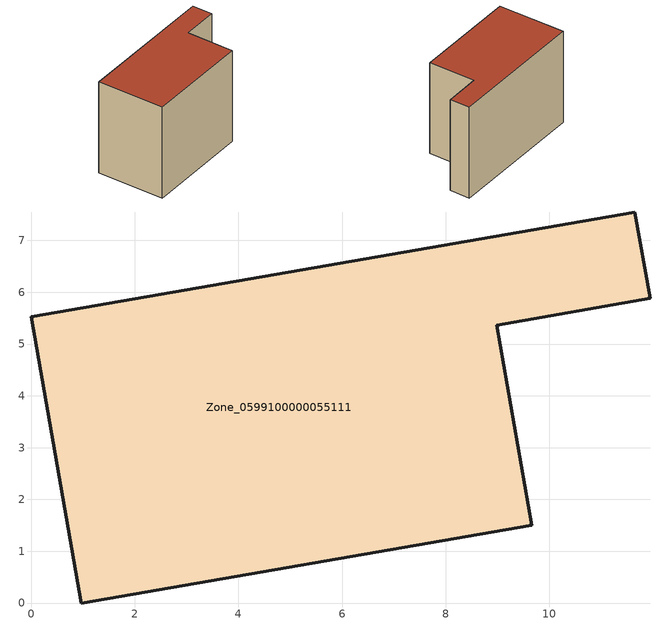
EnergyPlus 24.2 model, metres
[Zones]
Zone_0599100000055111
 floor ground (C_G): 0,5.53 11.65,7.55 11.95,5.88 8.99,5.36 9.66,1.5 0.96,0 z0
 wall outside (C_F): 0.96,0 9.66,1.5 8.99,5.36 11.95,5.88 11.65,7.55 0,5.53 0.96,0 z0:8.01
 roof outside (C_R): 11.65,7.55 0,5.53 0.96,0 9.66,1.5 8.99,5.36 11.95,5.88 z8.01
[BUILDING]
Pand.0599100000055111: North Axis=0; Terrain=City; Loads Convergence Tolerance Value=0.04; Temperature Convergence Tolerance Value=0.4; Solar Distribution=FullExterior; Maximum Number of Warmup Days=25; Minimum Number of Warmup Days=1
[Site:Location]
Rotterdam.The.Hague.AP_ZH_NLD Design_Conditions: Latitude=51.96; Longitude=4.45; Time Zone=1; Elevation=-4.5
[SITE:GROUNDTEMPERATURE:BUILDINGSURFACE]
18, 18, 18, 18, 18, 18, 18, 18, 18, 18, 18, 18
[MATERIAL] Thermal Absorptance=0.9; Solar Absorptance=0.7; Visible Absorptance=0.7
Name | Roughness | Thickness | Conductivity | Density | Specific Heat
G.TC.1975-1991 | MediumSmooth | 0.15 | 0.288461 | 540 | 1210
F.TC.1975-1991 | Rough | 0.3 | 0.230769 | 1920 | 840
R.TC.1975-1991 | MediumRough | 0.2 | 0.153846 | 1500 | 1000
[CONSTRUCTION]
C_G: G.TC.1975-1991
C_F: F.TC.1975-1991
C_R: R.TC.1975-1991
[ZONE]
Zone_0599100000055111: Type=1; Multiplier=1; Ceiling Height=Autocalculate; Volume=Autocalculate; Floor Area=autocalculate; Part of Total Floor Area=Yes
[ZONEINFILTRATION:DESIGNFLOWRATE]
Infil_Zone_0599100000055111: Zone or ZoneList or Space or SpaceList=Zone_0599100000055111; Schedule=AlwaysOn; Design Flow Rate Calculation Method=Flow/Area; Flow Rate per Floor Area=0.003; Constant Term Coefficient=1; Temperature Term Coefficient=0; Velocity Term Coefficient=0; Velocity Squared Term Coefficient=0
[HVACTEMPLATE:ZONE:IDEALLOADSAIRSYSTEM]
Zone_0599100000055111: Maximum Heating Supply Air Temperature=50; Minimum Cooling Supply Air Temperature=13; Maximum Heating Supply Air Humidity Ratio=0.0156; Minimum Cooling Supply Air Humidity Ratio=0.0077; Heating Limit=NoLimit; Cooling Limit=NoLimit; Dehumidification Control Type=ConstantSensibleHeatRatio; Cooling Sensible Heat Ratio=0.7; Dehumidification Setpoint=60; Humidification Control Type=None; Humidification Setpoint=30; Outdoor Air Method=None; Outdoor Air Flow Rate per Person=0.00944; Outdoor Air Flow Rate per Zone Floor Area=0; Outdoor Air Flow Rate per Zone=0; Demand Controlled Ventilation Type=None; Outdoor Air Economizer Type=NoEconomizer; Heat Recovery Type=None; Sensible Heat Recovery Effectiveness=0.7; Latent Heat Recovery Effectiveness=0.65
[ZONECONTROL:THERMOSTAT]
ThermostatControl_Zone_0599100000055111: Zone or ZoneList=Zone_0599100000055111; Control Type Schedule=DualSetpointControlType; Control 1=Thermostat_Zone_0599100000055111; Temperature Difference Between Cutout And Setpoint=0
[THERMOSTATSETPOINT:DUALSETPOINT]
Thermostat_Zone_0599100000055111: Heating Setpoint Temperature Schedule=HeatingSetpoint_Zone_0599100000055111; Cooling Setpoint Temperature Schedule=CoolingSetpoint_Zone_0599100000055111
[SCHEDULE:COMPACT]
HeatingSetpoint_Zone_0599100000055111: Through: 12/31, For: AllDays, Until: 24:00, 21
CoolingSetpoint_Zone_0599100000055111: Through: 12/31, For: AllDays, Until: 24:00, 24
DualSetpointControlType: Through: 12/31, For: AllDays, Until: 24:00, 4
AlwaysOn: Through: 12/31, For: AllDays, Until: 24:00, 1
